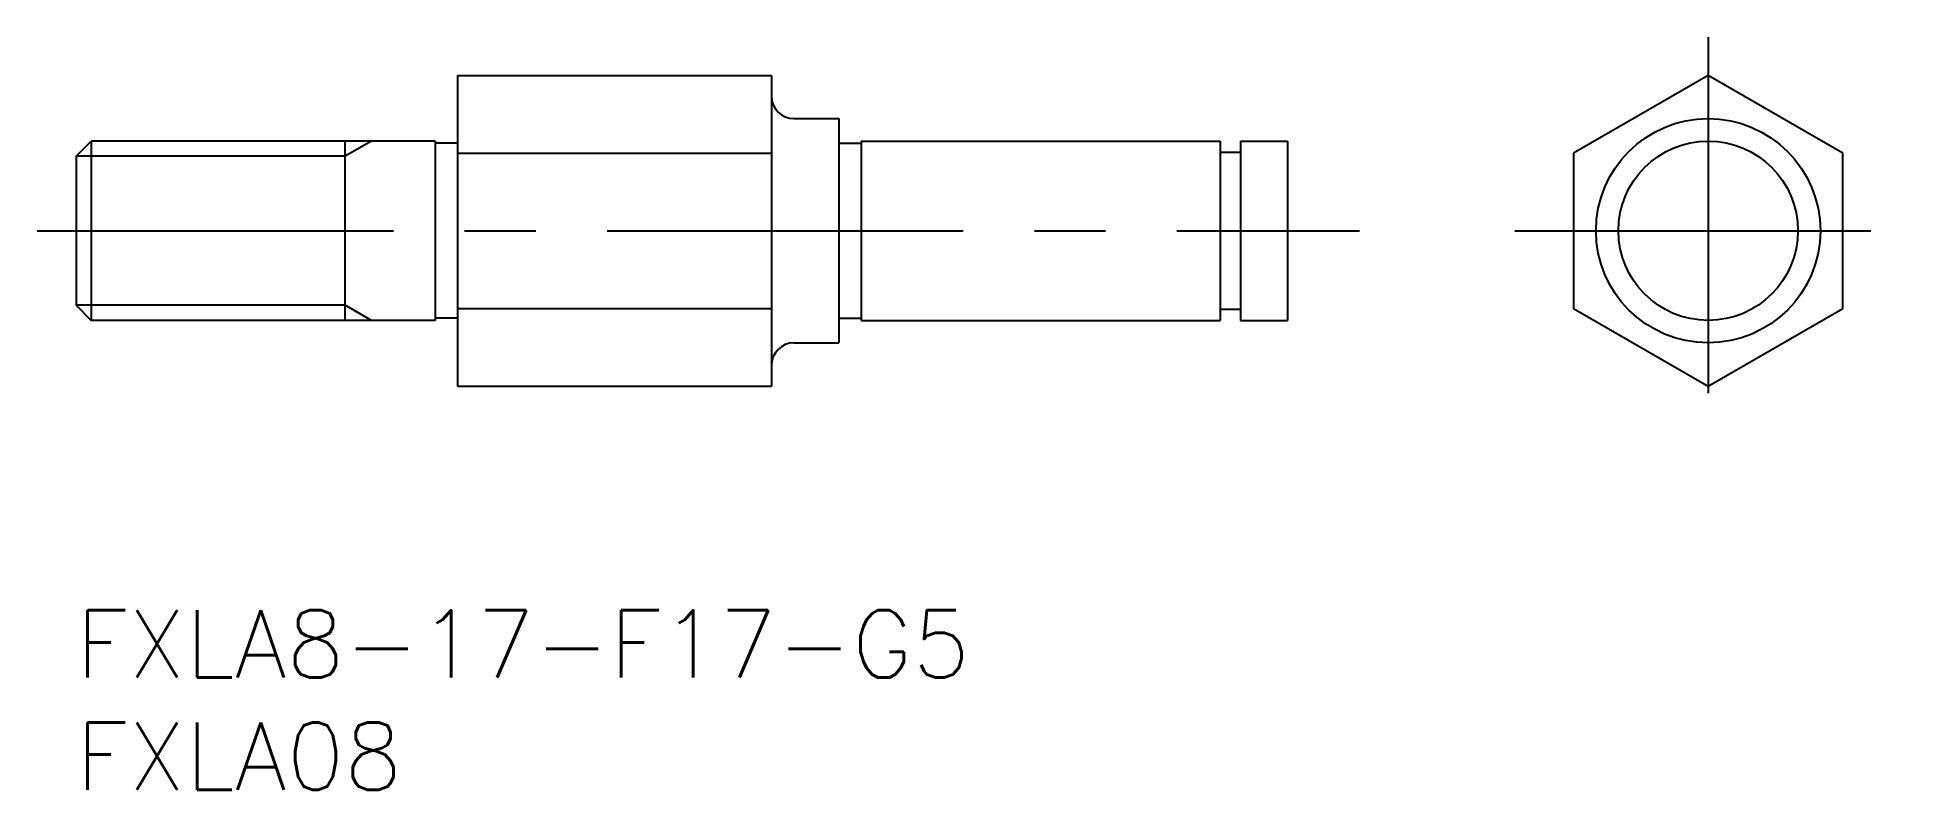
# Model space of a CAD drawing. Extents: x -1.7 to 81.4, y -8 to 25.6.
import ezdxf

# ---------------------------------------------------------------- set-up
doc = ezdxf.new("R2010")
doc.units = 0
doc.header["$LTSCALE"] = 0.5
doc.linetypes.add('CENTER', pattern=[50.8, 31.75, -6.35, 6.35, -6.35])
for name, color, linetype in [('MSM_CENTER', 1, 'CENTER'), ('MSM_CONTINUOUS', 7, 'CONTINUOUS'), ('MSM_NARROW', 5, 'CONTINUOUS'), ('MSM_PART_NUMBER', 7, 'CONTINUOUS')]:
    doc.layers.add(name, color=color, linetype=linetype)
doc.styles.get("Standard").update_dxf_attribs({"font": 'txt.shx', "height": 3, "bigfont": 'bigfont.shx'})

# ---------------------------------------------------------------- blocks, each defined once
blk = doc.blocks.new('*U10')
at = {"layer": 'MSM_PART_NUMBER'}
blk.add_text('FXLA8-17-F17-G5', height=3, dxfattribs=at).set_placement((0, -3))
blk = doc.blocks.new('*U11')
at = {"layer": 'MSM_PART_NUMBER'}
blk.add_text('FXLA08', height=3, dxfattribs=at).set_placement((0, -8))

msp = doc.modelspace()

# ---------------------------------------------------------------- linework, layer by layer
at = {"layer": 'MSM_CENTER'}
for p, q in [((72.755, 25.555), (72.755, 8.301)), ((-1.73, 16.928), (57.212, 16.928)), ((64.128, 16.928), (81.382, 16.928))]:
    msp.add_line(p, q, dxfattribs=at)
at = {"layer": 'MSM_CONTINUOUS'}
for p, q in [((17, 23.856), (17, 10)), ((17, 23.856), (31, 23.856)), ((31, 23.856), (31, 10)), ((72.755, 23.856), (66.755, 20.392)), ((78.755, 20.392), (72.755, 23.856)), ((32, 21.928), (34, 21.928)), ((34, 21.928), (34, 11.928)), ((0, 20.252), (0.677, 20.928)), ((0.677, 20.928), (0.677, 12.928)), ((16, 20.928), (0.677, 20.928)), ((12, 12.928), (12, 20.928)), ((16, 20.928), (16, 12.928)), ((17, 20.828), (16, 20.828)), ((34, 20.828), (35, 20.828)), ((35, 20.928), (51, 20.928)), ((35, 20.928), (35, 12.928)), ((51, 20.928), (51, 12.928)), ((51.9, 20.928), (54, 20.928)), ((51.9, 20.928), (51.9, 12.928)), ((54, 20.928), (54, 12.928)), ((0, 20.252), (0, 13.605)), ((17, 20.392), (31, 20.392)), ((51, 20.428), (51.9, 20.428)), ((66.755, 20.392), (66.755, 13.464)), ((78.755, 13.464), (78.755, 20.392)), ((0, 13.605), (0.677, 12.928)), ((17, 13.464), (31, 13.464)), ((51, 13.428), (51.9, 13.428)), ((66.755, 13.464), (72.755, 10)), ((72.755, 10), (78.755, 13.464)), ((16, 12.928), (0.677, 12.928)), ((17, 13.028), (16, 13.028)), ((34, 13.028), (35, 13.028)), ((35, 12.928), (51, 12.928)), ((51.9, 12.928), (54, 12.928)), ((32, 11.928), (34, 11.928)), ((17, 10), (31, 10))]:
    msp.add_line(p, q, dxfattribs=at)
for radius in [5, 4]:
    msp.add_circle((72.755, 16.928), radius, dxfattribs=at)
for centre, start, end in [((32, 22.928), 180, 270), ((32, 10.928), 90, 180)]:
    msp.add_arc(centre, 1, start, end, dxfattribs=at)
at = {"layer": 'MSM_NARROW'}
for p, q in [((13.172, 20.928), (12, 20.252)), ((12, 20.252), (0, 20.252)), ((12, 13.605), (0, 13.605)), ((13.172, 12.928), (12, 13.605))]:
    msp.add_line(p, q, dxfattribs=at)

# ---------------------------------------------------------------- block references
at = {"layer": 'MSM_CONTINUOUS'}
for name in ['*U10', '*U11']:
    msp.add_blockref(name, (0, 0), dxfattribs=at)

doc.saveas('drawing.dxf')
